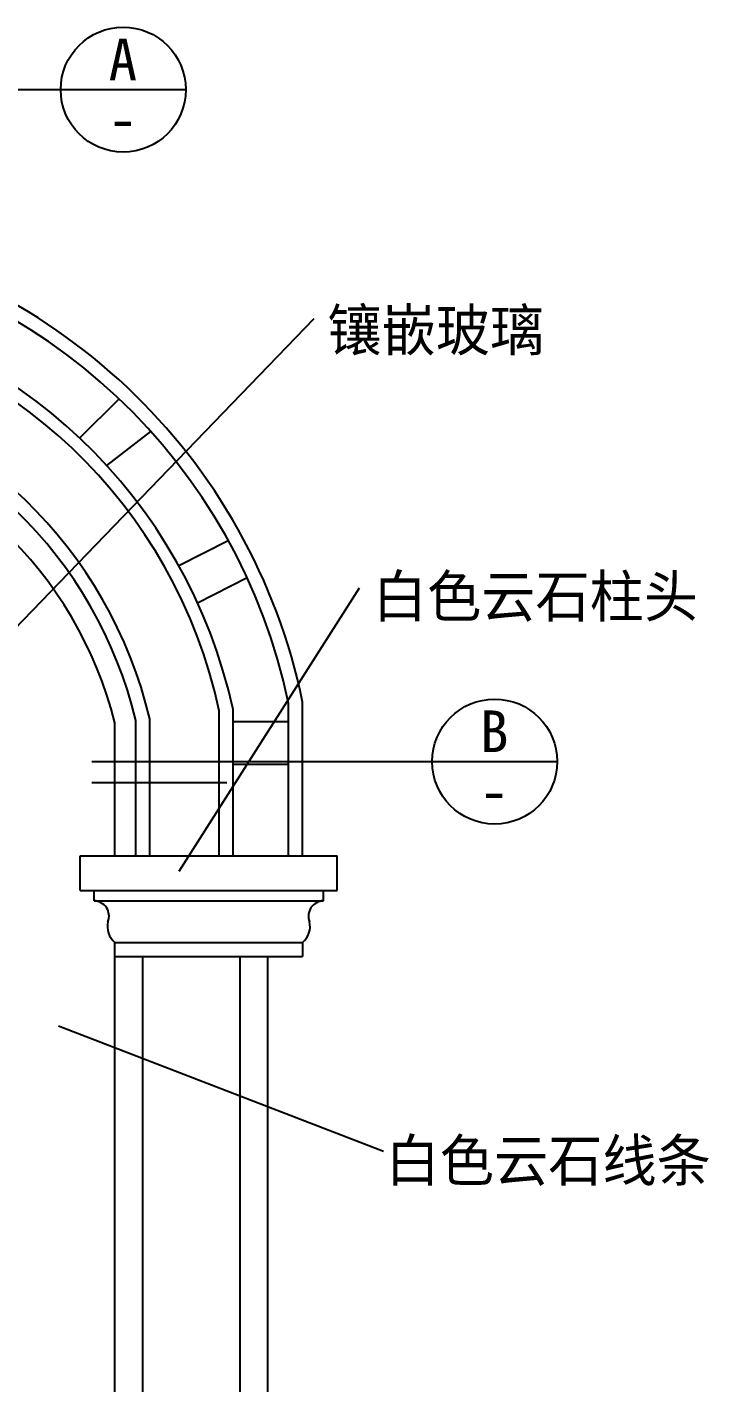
# Model space of a CAD drawing. Header units: metres. Extents: x 204 to 5299, y 190 to 6956.
# Drawn here: x 1730 to 2711, y 4708 to 6660 of the extents above; entities that cross this region are included whole.
import ezdxf

# ---------------------------------------------------------------- set-up
doc = ezdxf.new("R2010")
doc.units = ezdxf.units.M
for name, color, linetype in [('3', 3, 'Continuous'), ('4', 4, 'Continuous'), ('7', 7, 'Continuous'), ('DIM', 3, 'Continuous'), ('TEXT', 3, 'Continuous')]:
    doc.layers.add(name, color=color, linetype=linetype)
doc.dimstyles.get("Standard").update_dxf_attribs({"dimtxt": 2.5, "dimasz": 2.5, "dimexe": 1.25, "dimexo": 0.625, "dimtad": 1, "dimcen": 2.5, "dimazin": 3, "dimtfac": 1, "dimtmove": 0, "dimatfit": 3})

msp = doc.modelspace()

# ---------------------------------------------------------------- linework, layer by layer
at = {"layer": '3'}
for p, q in [((2106.6, 5467.48), (2106.6, 5686.52)), ((1906.6, 5467.48), (1906.6, 5664.59)), ((2026.6, 5467.48), (2026.6, 5678.1)), ((1826.6, 5417.48), (2156.6, 5417.48)), ((1826.6, 5402.48), (2156.6, 5402.48)), ((1856.6, 5342.48), (2126.6, 5342.48))]:
    msp.add_line(p, q, dxfattribs=at)
for centre, radius, start, end in [((1283.6, 5515.79), 840.53, 11.72, 81.78), ((1283.6, 5515.79), 760.53, 12.32, 80.69), ((1278.7, 5515.94), 645.26, 13.32, 78.57)]:
    msp.add_arc(centre, radius, start, end, dxfattribs=at)
at = {"layer": '4'}
for p, q in [((1805.78, 6068.72), (1862.67, 6125.02)), ((1844.87, 6029), (1908.17, 6078.29)), ((1948.35, 5885.26), (2019.8, 5921.36)), ((1975.41, 5831.71), (2046.86, 5867.81)), ((2126.6, 5467.48), (2126.6, 5688.56)), ((2126.6, 5467.48), (2126.6, 5688.56)), ((1886.6, 5467.48), (1886.6, 5662.21)), ((1856.6, 5467.48), (1856.6, 5658.58)), ((2106.6, 5660.12), (2026.6, 5660.12)), ((2106.6, 5598.77), (2026.6, 5598.77)), ((1806.6, 5467.48), (2176.6, 5467.48)), ((1806.6, 5417.48), (1806.6, 5467.48)), ((2176.6, 5417.48), (2176.6, 5467.48)), ((1806.6, 5417.48), (1826.6, 5417.48)), ((1826.6, 5402.48), (1826.6, 5417.48)), ((2156.6, 5417.48), (2176.6, 5417.48)), ((2156.6, 5402.48), (2156.6, 5417.48)), ((1856.6, 3152.48), (1856.6, 5342.48)), ((2126.6, 5342.48), (2126.6, 5322.48)), ((1856.6, 5322.48), (2126.6, 5322.48)), ((1896.6, 3122.48), (1896.6, 5322.48)), ((2036.6, 3122.48), (2036.6, 5322.48)), ((2076.6, 2982.48), (2076.6, 5322.48))]:
    msp.add_line(p, q, dxfattribs=at)
for centre, radius, start, end in [((1283.6, 5515.79), 860.53, 11.58, 81.78), ((1278.64, 5515.92), 625.32, 13.53, 78.19), ((1291.09, 5515.61), 583.31, 14.19, 78.58), ((1826.22, 5380.61), 21.88, 338.2, 88.99), ((2156.99, 5380.61), 21.88, 91.01, 201.8), ((1876.4, 5365.82), 30.61, 167.43, 229.69), ((2106.81, 5365.82), 30.61, 310.31, 12.57)]:
    msp.add_arc(centre, radius, start, end, dxfattribs=at)
at = {"layer": '7'}
msp.add_lwpolyline([(2006.6, 5467.48), (2006.6, 5675.93, 0.31), (1406.6, 6246.03, 0.31), (806.6, 5675.93), (806.6, 5467.48)], format="xyb", dxfattribs=at)
at = {"layer": 'DIM'}
msp.add_line((1823.25, 5602.95), (2313.11, 5602.95), dxfattribs=at)
for points in [[(1457.47, 2926.93), (1457.47, 6570.36), (1778.6, 6570.36)], [(1778.6, 6570.36), (1958.6, 6570.36)], [(2313.11, 5602.95), (2493.11, 5602.95)], [(1823.44, 5572.95), (2017.5, 5572.95)]]:
    msp.add_lwpolyline(points, dxfattribs=at)
for centre in [(1868.6, 6570.36), (2403.11, 5602.95)]:
    msp.add_circle(centre, 90, dxfattribs=at)

# ---------------------------------------------------------------- texts
for s, p in [('A', (1847.62, 6583.96)), ('-', (1847.46, 6497.97)), ('B', (2382.12, 5616.55)), ('-', (2381.97, 5530.56))]:
    msp.add_text(s, height=60, dxfattribs=at).set_placement(p)
at = {"layer": 'TEXT'}
for s, p in [('镶嵌玻璃', (2162.38, 6194.16)), ('白色云石柱头', (2227.8, 5810.97)), ('白色云石线条', (2246.15, 4998.77))]:
    msp.add_text(s, height=60, dxfattribs=at).set_placement(p)

# ---------------------------------------------------------------- leaders
at = {"layer": 'DIM'}
for points in [[(1530.28, 5605.09), (2143.1, 6240.93)], [(1949.19, 5445.32), (2208.46, 5853.3)], [(1775.34, 5222.56), (2243.02, 5042.23)]]:
    msp.add_leader(points, dimstyle='Standard', dxfattribs=at)

doc.saveas('drawing.dxf')
